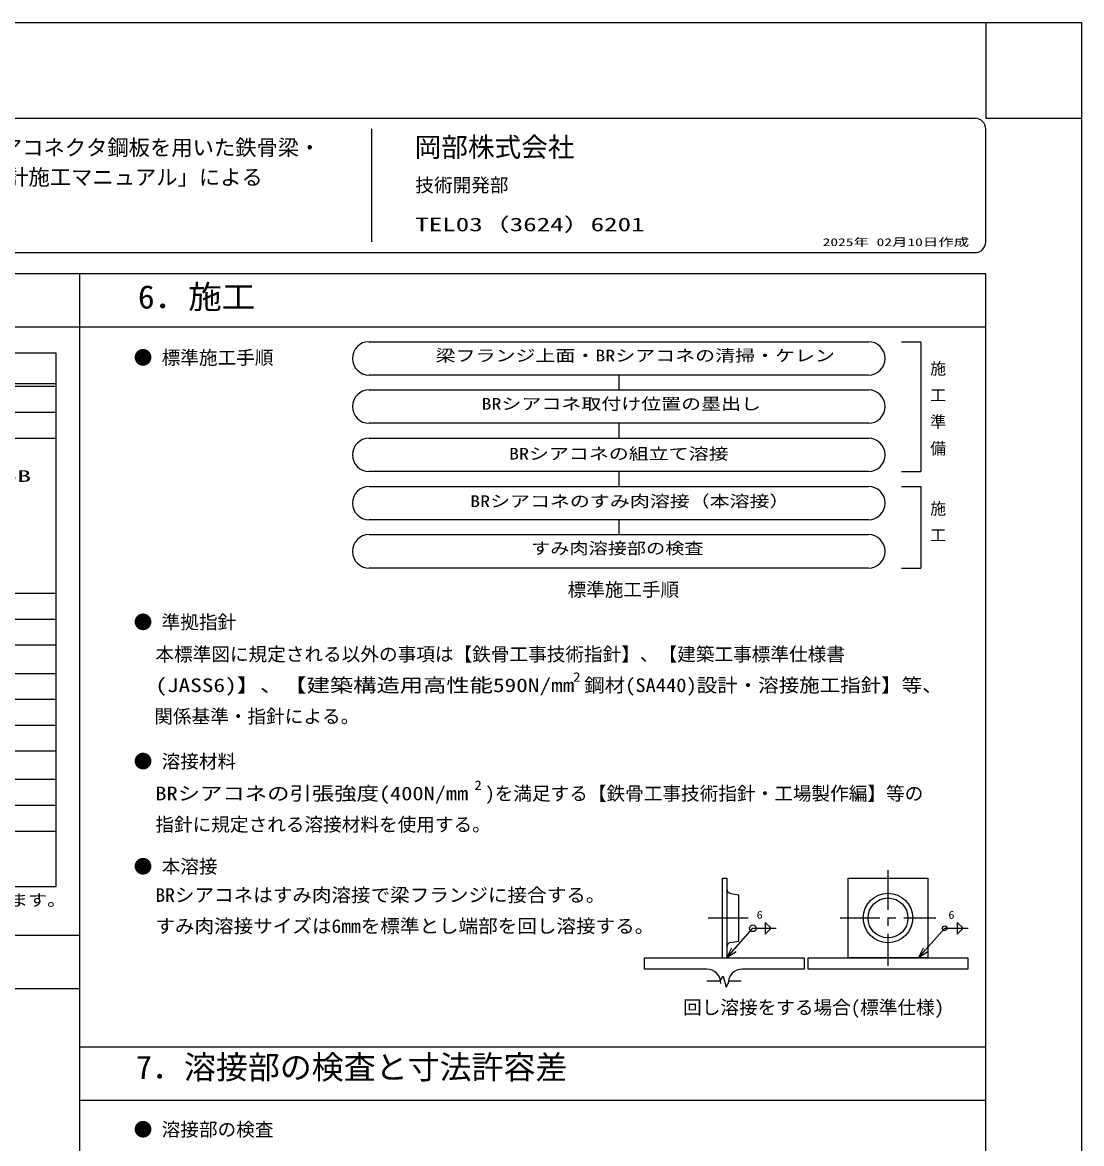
# Model space of a CAD drawing. Units: millimetres, scale not verified. Extents: x -31500 to 27900, y -22275 to 19725.
# Drawn here: x 8009 to 27900, y -1333 to 19725 of the extents above; entities that cross this region are included whole.
import ezdxf
from ezdxf.enums import TextEntityAlignment as Align

# ---------------------------------------------------------------- set-up
doc = ezdxf.new("R2010")
doc.units = ezdxf.units.MM
doc.header["$LTSCALE"] = 150
doc.linetypes.add('CHAIN1', pattern=[8, 5, -1, 1, -1])
for name, color, linetype in [('0-0_0', 134, 'Continuous'), ('0-1_01_TITLE', 2, 'Continuous'), ('0-3_DEFPOINTS', 134, 'Continuous'), ('0-4_02_TEXT', 134, 'Continuous'), ('0-5_05_SUNPOU', 1, 'Continuous'), ('0-6_06_HYOU', 2, 'Continuous'), ('0-7_00_WAKU', 4, 'Continuous'), ('0-8_08_CENTER', 1, 'CHAIN1'), ('0-9_09SUNPO', 1, 'Continuous')]:
    doc.layers.add(name, color=color, linetype=linetype)
doc.styles.add('ＭＳ ゴシック', font='')
doc.styles.get('ＭＳ ゴシック').set_extended_font_data('MS Gothic')

msp = doc.modelspace()

# ---------------------------------------------------------------- linework, layer by layer
at = {"layer": '0-0_0'}
for p, q in [((21148.1, 3654.8), (21148.1, 2154.8)), ((21148.1, 3654.8), (21238.1, 3654.8)), ((21238.1, 3654.8), (21238.1, 3453.5)), ((21238.1, 3654.8), (21238.1, 2154.8)), ((21313.3, 3364.8), (21463.1, 3339.8)), ((21463.1, 2469.8), (21463.1, 3339.8)), ((21238.1, 2356), (21238.1, 2154.8)), ((21313.3, 2444.8), (21463.1, 2469.8)), ((21148.1, 2154.8), (21238.1, 2154.8)), ((21238.1, 2154.8), (21370.3, 2304.9)), ((24839.7, 2154.8), (24971.9, 2304.9))]:
    msp.add_line(p, q, dxfattribs=at)
for points in [[(23514.1, 3654.8), (25014.1, 3654.8), (25014.1, 2154.8), (23514.1, 2154.8)], [(25764.1, 1944.8), (22764.1, 1944.8), (22764.1, 2154.8), (25764.1, 2154.8)]]:
    msp.add_lwpolyline(points, close=True, dxfattribs=at)
for points in [[(21410.5, 2269.4), (21238.1, 2154.8), (21330, 2340.3)], [(25012.1, 2269.4), (24839.7, 2154.8), (24931.7, 2340.3)], [(20855.6, 1944.8), (19693.1, 1944.8), (19693.1, 2154.8), (22693.1, 2154.8), (22693.1, 1944.8), (21530.6, 1944.8)]]:
    msp.add_lwpolyline(points, dxfattribs=at)
for radius in [465, 375]:
    msp.add_circle((24264.1, 2904.8), radius, dxfattribs=at)
for centre, radius, start, end in [((21328.1, 3453.5), 90, 180, 260.53768), ((21328.1, 2356), 90, 99.46232, 180), ((20855.6, 1674.8), 270, 0, 90), ((21530.6, 1674.8), 270, 90, 180)]:
    msp.add_arc(centre, radius, start, end, dxfattribs=at)
at = {"layer": '0-3_DEFPOINTS'}
for p, q in [((-31500, 19725), (27900, 19725)), ((26100, 19725), (26100, 17925)), ((27900, 19725), (27900, -22275)), ((26100, 17925), (27900, 17925))]:
    msp.add_line(p, q, dxfattribs=at)
at = {"layer": '0-5_05_SUNPOU'}
for p, q in [((14520.6, 13728.3), (23897.6, 13728.3)), ((14520.6, 13728.3), (23897.6, 13728.3)), ((23897.6, 13101.2), (14520.6, 13101.2)), ((23897.6, 13101.2), (14520.6, 13101.2)), ((19209.1, 13101.2), (19209.1, 12822.2)), ((14520.6, 12822.2), (23897.6, 12822.2)), ((14520.6, 12822.2), (23897.6, 12822.2)), ((23897.6, 12195.1), (14520.6, 12195.1)), ((23897.6, 12195.1), (14520.6, 12195.1)), ((19209.1, 12195.1), (19209.1, 11916.1)), ((14520.6, 11916.1), (23897.6, 11916.1)), ((14520.6, 11916.1), (23897.6, 11916.1)), ((23897.6, 11289), (14520.6, 11289)), ((23897.6, 11289), (14520.6, 11289)), ((19209.1, 11289), (19209.1, 11010)), ((24521, 11289), (24879.8, 11289)), ((14520.6, 11010), (23897.6, 11010)), ((14520.6, 11010), (23897.6, 11010)), ((23897.6, 10382.8), (14520.6, 10382.8)), ((23897.6, 10382.8), (14520.6, 10382.8)), ((19209.1, 10382.8), (19209.1, 10103.8)), ((14520.6, 10103.8), (23897.6, 10103.8)), ((23897.6, 9476.7), (14520.6, 9476.7)), ((24521, 9476.7), (24879.8, 9476.7)), ((21222.8, 1605.7), (21289.5, 1721.2)), ((21289.5, 1721.2), (21509.7, 1721.2))]:
    msp.add_line(p, q, dxfattribs=at)
for points in [[(24521, 13728.3), (24879.8, 13728.3), (24879.8, 11289)], [(24521, 11010), (24879.8, 11010), (24879.8, 9476.7)], [(20863.3, 1721.2), (21114.8, 1721.2), (21167.4, 1812.3), (21222.8, 1605.7)]]:
    msp.add_lwpolyline(points, dxfattribs=at)
for centre, start, end in [((14520.6, 13414.8), 90, 270), ((14520.6, 13414.8), 90, 270), ((23897.6, 13414.8), 270, 90), ((23897.6, 13414.8), 270, 90), ((14520.6, 12508.7), 90, 270), ((14520.6, 12508.7), 90, 270), ((23897.6, 12508.7), 270, 90), ((23897.6, 12508.7), 270, 90), ((14520.6, 11602.5), 90, 270), ((14520.6, 11602.5), 90, 270), ((23897.6, 11602.5), 270, 90), ((23897.6, 11602.5), 270, 90), ((14520.6, 10696.4), 90, 270), ((14520.6, 10696.4), 90, 270), ((23897.6, 10696.4), 270, 90), ((23897.6, 10696.4), 270, 90), ((14520.6, 9790.3), 90, 270), ((23897.6, 9790.3), 270, 90)]:
    msp.add_arc(centre, 313.6, start, end, dxfattribs=at)
at = {"layer": '0-6_06_HYOU'}
for p, q in [((-13187.3, 13521.5), (8636.6, 13521.5)), ((8636.6, 13521.5), (8636.6, 3495.4)), ((-13187.3, 12941.3), (8636.6, 12941.3)), ((-13187.3, 12891.3), (8636.6, 12891.3)), ((-9591.2, 12405.3), (8636.6, 12405.3)), ((-9591.2, 11919.3), (8636.6, 11919.3)), ((-11985.1, 9003.3), (8636.6, 9003.3)), ((-9591.2, 8517.3), (8636.6, 8517.3)), ((-9591.2, 8031.3), (8636.6, 8031.3)), ((-11985.1, 7498.9), (8636.6, 7498.9)), ((-9591.2, 7012.9), (8636.6, 7012.9)), ((-9591.2, 6526.9), (8636.6, 6526.9)), ((-9591.2, 6040.9), (8636.6, 6040.9)), ((-13187.3, 5508.6), (8636.6, 5508.6)), ((-9591.2, 5022.6), (8636.6, 5022.6)), ((-9591.2, 4536.6), (8636.6, 4536.6)), ((-13187.3, 3495.4), (8636.6, 3495.4))]:
    msp.add_line(p, q, dxfattribs=at)
at = {"layer": '0-7_00_WAKU'}
for p, q in [((-26095.5, 17925), (25900, 17925)), ((14573.5, 15601.3), (14573.5, 17725)), ((26100, 15601.3), (26100, 17725)), ((-26095.5, 15401.3), (25900, 15401.3)), ((9085.8, -17975), (9085.8, 15009.9)), ((26100, -18875), (26100, 15009.9)), ((-29700, 14009.9), (26100, 14009.9)), ((-14091.6, 2579.5), (9075.3, 2579.5)), ((-14091.6, 1579.5), (9075.3, 1579.5)), ((9085.8, 482.2), (26100, 482.2)), ((9085.8, -517.8), (26100, -517.8))]:
    msp.add_line(p, q, dxfattribs=at)
msp.add_lwpolyline([(-29700, -17975), (-29700, 15009.9), (26100, 15009.9)], dxfattribs=at)
for centre, start, end in [((25900, 17725), 0, 90), ((25900, 15601.3), 270, 0)]:
    msp.add_arc(centre, 200, start, end, dxfattribs=at)
at = {"layer": '0-8_08_CENTER'}
for p, q in [((24264.1, 3804.8), (24264.1, 2004.8)), ((20889.3, 2904.8), (21682.9, 2904.8)), ((23364.1, 2904.8), (25164.1, 2904.8))]:
    msp.add_line(p, q, dxfattribs=at)
at = {"layer": '0-9_09SUNPO'}
for p, q in [((21960.6, 2822.1), (22072.6, 2710.1)), ((25562.3, 2822.1), (25674.2, 2710.1)), ((21370.3, 2304.9), (21727.2, 2710.1)), ((21727.2, 2710.1), (22167.4, 2710.1)), ((24971.9, 2304.9), (25328.9, 2710.1)), ((25328.9, 2710.1), (25769, 2710.1))]:
    msp.add_line(p, q, dxfattribs=at)
for points in [[(21960.6, 2822.1), (21960.6, 2598.1), (22072.6, 2710.1)], [(25562.3, 2822.1), (25562.3, 2598.1), (25674.2, 2710.1)]]:
    msp.add_lwpolyline(points, dxfattribs=at)
for centre, radius in [((21727.2, 2710.1), 62.5), ((25328.9, 2710.1), 43.5)]:
    msp.add_circle(centre, radius, dxfattribs=at)

# ---------------------------------------------------------------- texts
at = {"layer": '0-1_01_TITLE', "style": 'ＭＳ ゴシック'}
for s, height, p in [('〇本工法の設計は「バーリングシアコネクタ鋼板を用いた鉄骨梁・', 293.3, (1603.1, 17140.2)), ('岡部株式会社', 366.6, (15374.9, 17090.6)), ('コンクリートスラブ接合工法 設計施工マニュアル」による', 293.3, (1921.7, 16584.5)), ('技術開発部', 256.6, (15387.4, 16463.1)), ('7．溶接部の検査と寸法許容差 ', 439.9, (10142.9, -251))]:
    msp.add_text(s, height=height, dxfattribs=at).set_placement(p, align=Align.BOTTOM_LEFT)
for s, height, width, p in [('TEL03（3624）6201', 256.6, 1.45, (15387.4, 15725.1)), ('2025年 02月10日作成', 146.6, 1.45, (23038, 15480)), ('6．施工', 439.9, 1.05, (10177.4, 14218))]:
    msp.add_text(s, height=height, dxfattribs=dict(at, width=width)).set_placement(p, align=Align.BOTTOM_LEFT)
at = {"layer": '0-4_02_TEXT', "style": 'ＭＳ ゴシック'}
for s, height, p in [('● 標準施工手順', 256.6, (10098.9, 13223.7)), ('施', 219.9, (25056.1, 13048.4)), ('工', 219.9, (25056.1, 12548.4)), ('準', 219.9, (25056.1, 12048.4)), ('備', 219.9, (25056.1, 11548.4)), ('施', 219.9, (25056.1, 10418.3)), ('工', 219.9, (25056.1, 9918.3)), ('標準施工手順', 255.7, (18248.6, 8866.7)), ('● 準拠指針', 256.6, (10098.9, 8256.4)), ('本標準図に規定される以外の事項は【鉄骨工事技術指針】、【建築工事標準仕様書', 256.6, (10505.4, 7653.1)), ('関係基準・指針による。', 256.6, (10485.6, 6486.5)), ('● 溶接材料', 256.6, (10098.9, 5640.8)), (')を満足する【鉄骨工事技術指針・工場製作編】等の', 256.6, (16703.4, 5037.5)), ('指針に規定される溶接材料を使用する。', 256.6, (10505.4, 4454.2)), ('● 本溶接', 256.6, (10098.9, 3665.7)), ('回し溶接をする場合(標準仕様)', 256.6, (20416.8, 1018.5)), ('● 溶接部の検査', 256.6, (10098.9, -1273.8))]:
    msp.add_text(s, height=height, dxfattribs=at).set_placement(p, align=Align.BOTTOM_LEFT)
for s, height, width, p in [('梁フランジ上面・BRシアコネの清掃・ケレン', 219.9, 1.25, (15769, 13291.6)), ('BRシアコネ取付け位置の墨出し', 219.9, 1.25, (16630.9, 12385.4)), ('BRシアコネの組立て溶接', 219.9, 1.25, (17147.8, 11447.8)), ('SN400A・B・C  SN490B・C  SN490C-TMC  NSYP345B\u3000NSYP385B', 219.9, 1.75, (-6232, 11028.3)), ('BRシアコネのすみ肉溶接（本溶接）', 219.9, 1.25, (16417.2, 10556.6)), ('すみ肉溶接部の検査', 219.9, 1.2, (17561.5, 9671.3)), ('(JASS6)】、【建築構造用高性能590N/mm', 256.6, 1.25, (10505.4, 7069.8)), ('2', 179.6, 1.15, (18349.5, 7285.6)), ('鋼材(SA440)設計・溶接施工指針】等、', 256.6, 1.1, (18557.8, 7069.8)), ('2', 179.6, 1.15, (16495.1, 5253.3)), ('BRシアコネの引張強度(400N/mm', 256.6, 1.2, (10505.4, 5037.5)), ('※2\u3000合成デッキプレート使用の際は、別途適用条件をご確認ください。また、 デッキメーカーの耐火認定上の仕様・制約があります。', 219.9, 1.2, (-13121.5, 3064.2)), ('BRシアコネはすみ肉溶接で梁フランジに接合する。', 256.6, 1.05, (10505.4, 3130.2)), ('すみ肉溶接サイズは6mmを標準とし端部を回し溶接する。', 256.6, 1.05, (10505.4, 2546.9))]:
    msp.add_text(s, height=height, dxfattribs=dict(at, width=width)).set_placement(p, align=Align.BOTTOM_LEFT)
at = {"layer": '0-9_09SUNPO', "style": 'ＭＳ ゴシック', "width": 1.15}
for p in [(21797.5, 2845.6), (25399.2, 2845.6)]:
    msp.add_text('6', height=146.6, dxfattribs=at).set_placement(p, align=Align.BOTTOM_LEFT)

doc.saveas('drawing.dxf')
